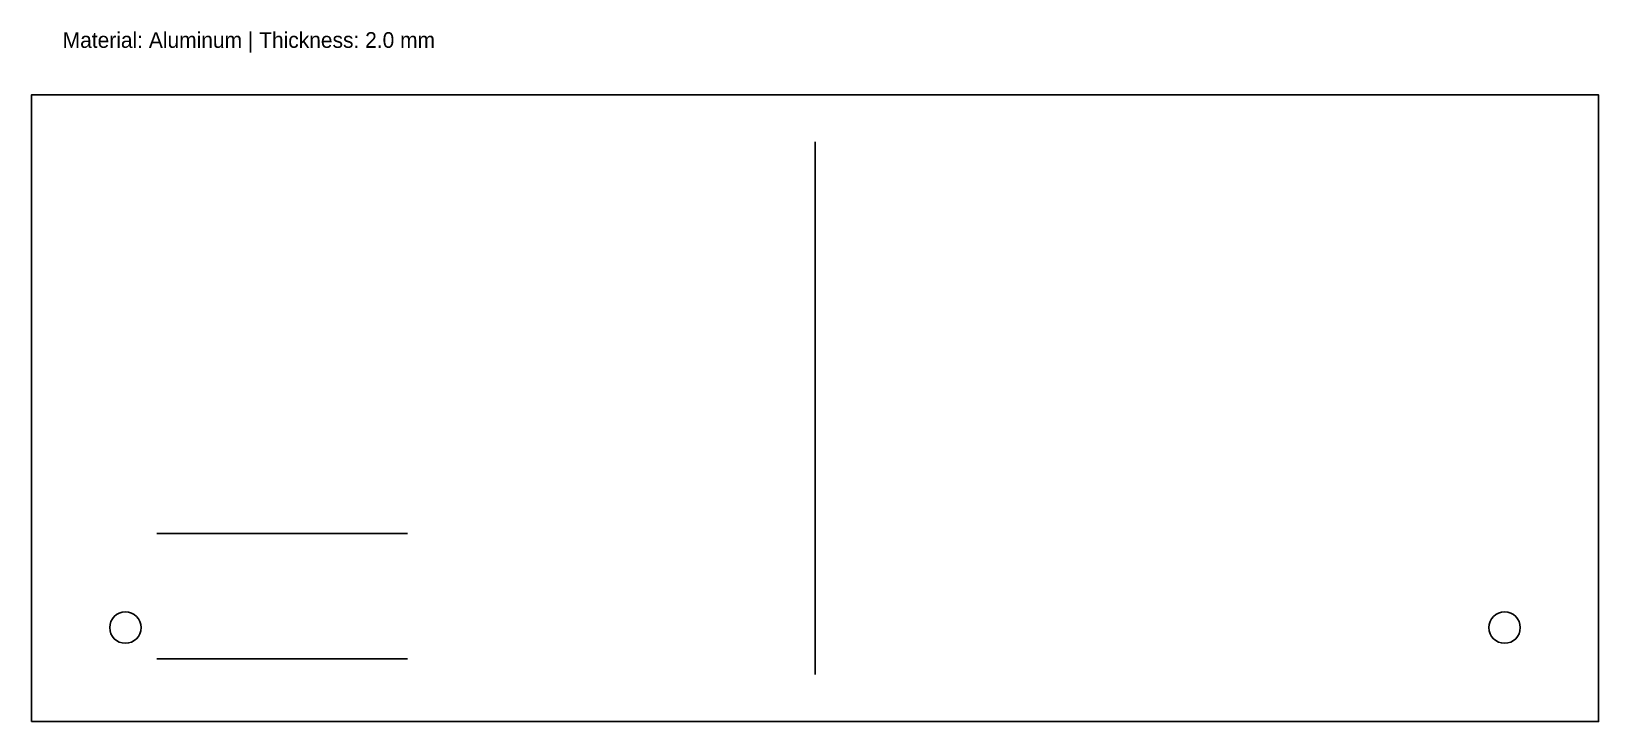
# Model space of a CAD drawing. Header units: metres. Extents: x 0 to 500, y 0 to 220.
import ezdxf

# ---------------------------------------------------------------- set-up
doc = ezdxf.new("R2010")
doc.units = ezdxf.units.M

msp = doc.modelspace()

# ---------------------------------------------------------------- linework, layer by layer
at = {"linetype": 'CONTINUOUS'}
for p, q in [((40, 60), (120, 60)), ((40, 20), (120, 20))]:
    msp.add_line(p, q, dxfattribs=at)
msp.add_lwpolyline([(0, 0), (500, 0), (500, 200), (0, 200)], close=True)
for centre in [(30, 30), (470, 30)]:
    msp.add_circle(centre, 5)
at = {"layer": 'CONTINUOUS'}
msp.add_line((250, 15), (250, 185), dxfattribs=at)

# ---------------------------------------------------------------- texts
at = {"layer": 'NOTES'}
msp.add_text('Material: Aluminum | Thickness: 2.0 mm', height=5, dxfattribs=at).set_placement((10, 215))

doc.saveas('drawing.dxf')
